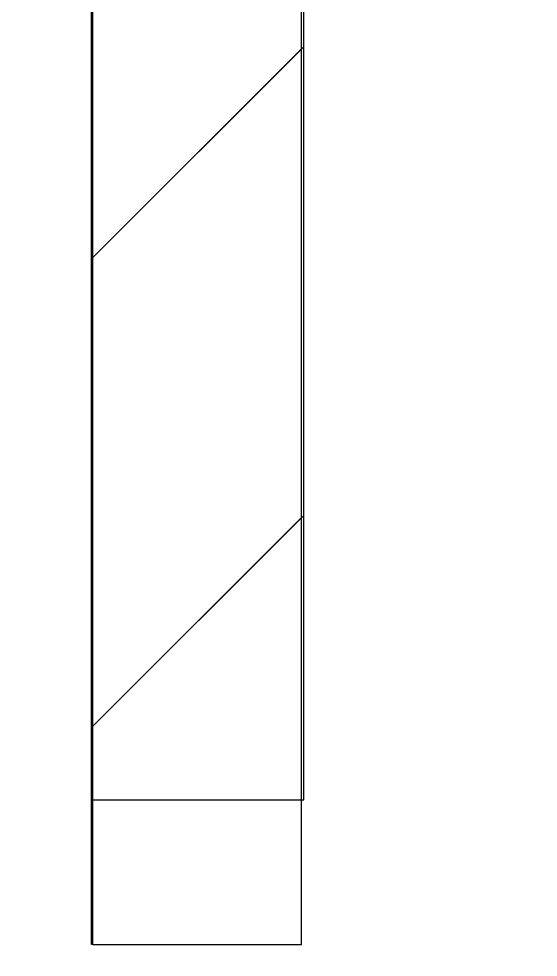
# Model space of a CAD drawing. Header units: millimetres. Extents: x 15 to 1192, y 5 to 836.
# Drawn here: x 578.65 to 583.63, y 316.72 to 325.71 of the extents above; entities that cross this region are included whole.
import ezdxf

# ---------------------------------------------------------------- set-up
doc = ezdxf.new("R2010")
doc.units = ezdxf.units.MM

msp = doc.modelspace()

# ---------------------------------------------------------------- hatches: boundary and pattern name
at = {"linetype": 'Continuous', "lineweight": 18}
h = msp.add_hatch(dxfattribs=at)
h.set_pattern_fill('ANSI31', style=0)
h.paths.add_polyline_path([(579.359, 342.8424), (579.359, 316.8424), (581.359, 316.8424), (581.359, 342.8424)], flags=0)
h = msp.add_hatch(dxfattribs=at)
h.set_pattern_fill('ANSI31', style=0)
h.paths.add_polyline_path([(579.359, 342.0018), (579.359, 318.2274), (581.379, 318.2274), (581.379, 342.0018)], flags=0)
h = msp.add_hatch(dxfattribs=at)
h.set_pattern_fill('ANSI31', style=0)
edge = h.paths.add_edge_path(flags=0)
edge.add_line((661.2374, 302.2945), (661.2465, 303.2944))
edge.add_arc((660.2465, 303.3035), 1, 359.47914, 449.47914)
edge.add_line((660.2556, 304.3035), (579.9195, 305.0338))
edge.add_arc((580.0104, 315.0334), 10, 209.47532, 269.47914, ccw=False)
edge.add_line((571.3047, 310.1129), (561.5039, 310.1129))
edge.add_arc((561.5039, 320.1129), 10, 237.60016, 270, ccw=False)
edge.add_line((556.1457, 311.6696), (550.1268, 315.4893))
edge.add_arc((555.4851, 323.9325), 10, 201.98008, 237.60016, ccw=False)
edge.add_arc((545.2846, 319.8154), 1, 21.98008, 90)
edge.add_line((545.2846, 320.8154), (544.724, 320.8154))
edge.add_arc((544.724, 319.8154), 1, 90, 180)
edge.add_line((543.724, 319.8154), (543.724, 316.5526))
edge.add_line((543.724, 316.5526), (571.2047, 299.1129))
edge.add_line((571.2047, 299.1129), (571.232, 302.1126))
edge.add_line((571.232, 302.1126), (660.2283, 301.3036))
edge.add_arc((660.2374, 302.3035), 1, 269.47914, 359.47914)

# ---------------------------------------------------------------- linework, layer by layer
at = {"color": 7, "linetype": 'Continuous', "lineweight": 25}
for p, q in [((579.3462, 316.8424), (579.3462, 342.8424)), ((579.359, 316.8424), (579.359, 342.8424)), ((581.359, 316.8424), (581.359, 342.8424)), ((579.3486, 318.2274), (579.3486, 342.0018)), ((579.359, 318.2274), (579.359, 342.0018)), ((581.379, 318.2274), (581.379, 342.0018)), ((579.359, 318.2274), (579.3486, 318.2274)), ((579.359, 318.2274), (581.379, 318.2274)), ((579.359, 316.8424), (579.3462, 316.8424)), ((579.359, 316.8424), (581.359, 316.8424))]:
    msp.add_line(p, q, dxfattribs=at)

doc.saveas('drawing.dxf')
